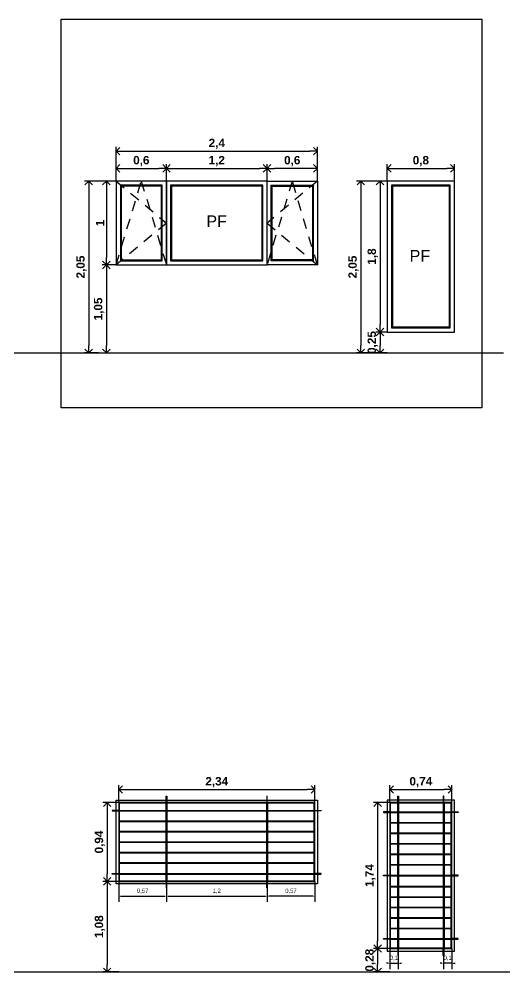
# Model space of a CAD drawing. Header units: millimetres. Extents: x 1416 to 3571, y 1446 to 1743.
# Drawn here: x 1533.37 to 1539.23, y 1447.73 to 1459.09 of the extents above; entities that cross this region are included whole.
import ezdxf
from ezdxf.enums import TextEntityAlignment as Align

# ---------------------------------------------------------------- set-up
doc = ezdxf.new("R2010")
doc.units = ezdxf.units.MM
doc.header["$PDMODE"] = 3
doc.linetypes.add('RAYITAS', pattern=[0.375, 0.25, -0.125])
doc.layers.add('01', color=50, linetype='Continuous', lineweight=30)
doc.layers.add('8.4-Cotas Techo', color=2, linetype='Continuous')
doc.styles.add('ARIAL', font='arial.ttf')
doc.styles.add('SANSSERIFBOLD', font='sasb____.pfb')
doc.dimstyles.new('cota de flecha 1en100', dxfattribs={"dimtxt": 0.18, "dimasz": 0.15, "dimexe": 0.15, "dimexo": 0, "dimgap": 0.025, "dimtad": 1, "dimtxsty": 'SANSSERIFBOLD', "dimblk": 'OPEN90', "dimcen": 0.3, "dimadec": 0, "dimazin": 0, "dimtfac": 1, "dimtmove": 0, "dimatfit": 3, "dimldrblk": 'OPEN90', "dimfxl": 1, "dimarcsym": 0})
doc.dimstyles.new('mamp. cotas 1en100', dxfattribs={"dimtxt": 0.18, "dimasz": 0.15, "dimexe": 0.0685, "dimexo": 0, "dimgap": 0.03, "dimtad": 1, "dimtxsty": 'ARIAL', "dimcen": 2, "dimclrd": 250, "dimclre": 253, "dimadec": 0, "dimazin": 0, "dimtfac": 1, "dimtmove": 0, "dimatfit": 3, "dimfxl": 1, "dimarcsym": 0})

# ---------------------------------------------------------------- blocks, each defined once
blk = doc.blocks.new('_Open90')
at = {"color": 0, "linetype": 'ByBlock', "lineweight": -2}
for p, q in [((0, 0), (-1, 0)), ((-0.5, 0.5), (0, 0)), ((0, 0), (-0.5, -0.5))]:
    blk.add_line(p, q, dxfattribs=at)
blk = doc.blocks.new('*D170')
at = {"layer": '8.4-Cotas Techo', "color": 0, "lineweight": -2}
for p, q in [((1534.53, 1457.159), (1534.53, 1457.361)), ((1535.13, 1457.159), (1535.13, 1457.361)), ((1534.62, 1457.311), (1535.04, 1457.311))]:
    blk.add_line(p, q, dxfattribs=at)
at = {"layer": 'Defpoints', "color": 0}
for p in [(1535.13, 1457.311), (1534.53, 1457.159), (1535.13, 1457.159)]:
    blk.add_point(p, dxfattribs=at)
at = {"layer": '8.4-Cotas Techo', "color": 0, "lineweight": -2, "xscale": 0.09, "yscale": 0.09, "zscale": 0.09, "rotation": 180}
blk.add_blockref('_Open90', (1534.53, 1457.311), dxfattribs=at)
at = {"layer": '8.4-Cotas Techo', "color": 0, "lineweight": -2, "xscale": 0.09, "yscale": 0.09, "zscale": 0.09}
blk.add_blockref('_Open90', (1535.13, 1457.311), dxfattribs=at)
at = {"layer": '8.4-Cotas Techo', "color": 0, "insert": (1534.83, 1457.398), "char_height": 0.1, "attachment_point": 5, "style": 'SANSSERIFBOLD'}
blk.add_mtext('0,6', dxfattribs=at)
blk = doc.blocks.new('*D171')
at = {"layer": '8.4-Cotas Techo', "color": 0, "lineweight": -2}
for p, q in [((1534.53, 1457.159), (1534.363, 1457.159)), ((1534.413, 1457.069), (1534.413, 1456.249)), ((1534.53, 1456.159), (1534.363, 1456.159))]:
    blk.add_line(p, q, dxfattribs=at)
at = {"layer": 'Defpoints', "color": 0}
for p in [(1534.53, 1457.159), (1534.413, 1456.159), (1534.53, 1456.159)]:
    blk.add_point(p, dxfattribs=at)
at = {"layer": '8.4-Cotas Techo', "color": 0, "lineweight": -2, "xscale": 0.09, "yscale": 0.09, "zscale": 0.09}
for p, rotation in [((1534.413, 1457.159), 90), ((1534.413, 1456.159), 270)]:
    blk.add_blockref('_Open90', p, dxfattribs=dict(at, rotation=rotation))
at = {"layer": '8.4-Cotas Techo', "color": 0, "insert": (1534.338, 1456.659), "char_height": 0.1, "attachment_point": 5, "rotation": 90, "style": 'SANSSERIFBOLD'}
blk.add_mtext('1', dxfattribs=at)
blk = doc.blocks.new('*D157')
at = {"layer": '8.4-Cotas Techo', "color": 0, "lineweight": -2}
for p, q in [((1534.53, 1456.159), (1534.363, 1456.159)), ((1534.413, 1456.069), (1534.413, 1455.199)), ((1534.28, 1455.109), (1534.463, 1455.109))]:
    blk.add_line(p, q, dxfattribs=at)
at = {"layer": 'Defpoints', "color": 0}
for p in [(1534.53, 1456.159), (1534.28, 1455.109), (1534.413, 1455.109)]:
    blk.add_point(p, dxfattribs=at)
at = {"layer": '8.4-Cotas Techo', "color": 0, "lineweight": -2, "xscale": 0.09, "yscale": 0.09, "zscale": 0.09}
for p, rotation in [((1534.413, 1456.159), 90), ((1534.413, 1455.109), 270)]:
    blk.add_blockref('_Open90', p, dxfattribs=dict(at, rotation=rotation))
at = {"layer": '8.4-Cotas Techo', "color": 0, "insert": (1534.326, 1455.634), "char_height": 0.1, "attachment_point": 5, "rotation": 90, "style": 'SANSSERIFBOLD'}
blk.add_mtext('1,05', dxfattribs=at)
blk = doc.blocks.new('*D158')
at = {"layer": '8.4-Cotas Techo', "color": 0, "lineweight": -2}
for p, q in [((1534.53, 1457.159), (1534.153, 1457.159)), ((1534.203, 1457.069), (1534.203, 1455.199)), ((1534.32, 1455.109), (1534.153, 1455.109))]:
    blk.add_line(p, q, dxfattribs=at)
at = {"layer": 'Defpoints', "color": 0}
for p in [(1534.53, 1457.159), (1534.203, 1455.109), (1534.32, 1455.109)]:
    blk.add_point(p, dxfattribs=at)
at = {"layer": '8.4-Cotas Techo', "color": 0, "lineweight": -2, "xscale": 0.09, "yscale": 0.09, "zscale": 0.09}
for p, rotation in [((1534.203, 1457.159), 90), ((1534.203, 1455.109), 270)]:
    blk.add_blockref('_Open90', p, dxfattribs=dict(at, rotation=rotation))
at = {"layer": '8.4-Cotas Techo', "color": 0, "insert": (1534.116, 1456.134), "char_height": 0.1, "attachment_point": 5, "rotation": 90, "style": 'SANSSERIFBOLD'}
blk.add_mtext('2,05', dxfattribs=at)
blk = doc.blocks.new('*D172')
at = {"layer": '8.4-Cotas Techo', "color": 0, "lineweight": -2}
for p, q in [((1536.33, 1457.159), (1536.33, 1457.361)), ((1536.93, 1457.159), (1536.93, 1457.361)), ((1536.84, 1457.311), (1536.42, 1457.311))]:
    blk.add_line(p, q, dxfattribs=at)
at = {"layer": 'Defpoints', "color": 0}
for p in [(1536.33, 1457.311), (1536.33, 1457.159), (1536.93, 1457.159)]:
    blk.add_point(p, dxfattribs=at)
at = {"layer": '8.4-Cotas Techo', "color": 0, "lineweight": -2, "xscale": 0.09, "yscale": 0.09, "zscale": 0.09, "rotation": 180}
blk.add_blockref('_Open90', (1536.33, 1457.311), dxfattribs=at)
at = {"layer": '8.4-Cotas Techo', "color": 0, "lineweight": -2, "xscale": 0.09, "yscale": 0.09, "zscale": 0.09}
blk.add_blockref('_Open90', (1536.93, 1457.311), dxfattribs=at)
at = {"layer": '8.4-Cotas Techo', "color": 0, "insert": (1536.63, 1457.398), "char_height": 0.1, "attachment_point": 5, "style": 'SANSSERIFBOLD'}
blk.add_mtext('0,6', dxfattribs=at)
blk = doc.blocks.new('*D159')
at = {"layer": '8.4-Cotas Techo', "color": 0, "lineweight": -2}
for p, q in [((1535.13, 1457.159), (1535.13, 1457.361)), ((1536.33, 1457.159), (1536.33, 1457.361)), ((1535.22, 1457.311), (1536.24, 1457.311))]:
    blk.add_line(p, q, dxfattribs=at)
at = {"layer": 'Defpoints', "color": 0}
for p in [(1536.33, 1457.311), (1535.13, 1457.159), (1536.33, 1457.159)]:
    blk.add_point(p, dxfattribs=at)
at = {"layer": '8.4-Cotas Techo', "color": 0, "lineweight": -2, "xscale": 0.09, "yscale": 0.09, "zscale": 0.09, "rotation": 180}
blk.add_blockref('_Open90', (1535.13, 1457.311), dxfattribs=at)
at = {"layer": '8.4-Cotas Techo', "color": 0, "lineweight": -2, "xscale": 0.09, "yscale": 0.09, "zscale": 0.09}
blk.add_blockref('_Open90', (1536.33, 1457.311), dxfattribs=at)
at = {"layer": '8.4-Cotas Techo', "color": 0, "insert": (1535.73, 1457.398), "char_height": 0.1, "attachment_point": 5, "style": 'SANSSERIFBOLD'}
blk.add_mtext('1,2', dxfattribs=at)
blk = doc.blocks.new('*D160')
at = {"layer": '8.4-Cotas Techo', "color": 0, "lineweight": -2}
for p, q in [((1534.53, 1457.159), (1534.53, 1457.566)), ((1534.62, 1457.516), (1536.84, 1457.516)), ((1536.93, 1457.159), (1536.93, 1457.566))]:
    blk.add_line(p, q, dxfattribs=at)
at = {"layer": 'Defpoints', "color": 0}
for p in [(1536.93, 1457.516), (1534.53, 1457.159), (1536.93, 1457.159)]:
    blk.add_point(p, dxfattribs=at)
at = {"layer": '8.4-Cotas Techo', "color": 0, "lineweight": -2, "xscale": 0.09, "yscale": 0.09, "zscale": 0.09, "rotation": 180}
blk.add_blockref('_Open90', (1534.53, 1457.516), dxfattribs=at)
at = {"layer": '8.4-Cotas Techo', "color": 0, "lineweight": -2, "xscale": 0.09, "yscale": 0.09, "zscale": 0.09}
blk.add_blockref('_Open90', (1536.93, 1457.516), dxfattribs=at)
at = {"layer": '8.4-Cotas Techo', "color": 0, "insert": (1535.73, 1457.603), "char_height": 0.1, "attachment_point": 5, "style": 'SANSSERIFBOLD'}
blk.add_mtext('2,4', dxfattribs=at)
blk = doc.blocks.new('*D173')
at = {"layer": '8.4-Cotas Techo', "color": 0, "lineweight": -2}
for p, q in [((1537.764, 1457.159), (1537.764, 1457.361)), ((1538.564, 1457.159), (1538.564, 1457.361)), ((1537.854, 1457.311), (1538.474, 1457.311))]:
    blk.add_line(p, q, dxfattribs=at)
at = {"layer": 'Defpoints', "color": 0}
for p in [(1538.564, 1457.311), (1537.764, 1457.159), (1538.564, 1457.159)]:
    blk.add_point(p, dxfattribs=at)
at = {"layer": '8.4-Cotas Techo', "color": 0, "lineweight": -2, "xscale": 0.09, "yscale": 0.09, "zscale": 0.09, "rotation": 180}
blk.add_blockref('_Open90', (1537.764, 1457.311), dxfattribs=at)
at = {"layer": '8.4-Cotas Techo', "color": 0, "lineweight": -2, "xscale": 0.09, "yscale": 0.09, "zscale": 0.09}
blk.add_blockref('_Open90', (1538.564, 1457.311), dxfattribs=at)
at = {"layer": '8.4-Cotas Techo', "color": 0, "insert": (1538.164, 1457.398), "char_height": 0.1, "attachment_point": 5, "style": 'SANSSERIFBOLD'}
blk.add_mtext('0,8', dxfattribs=at)
blk = doc.blocks.new('*D174')
at = {"layer": '8.4-Cotas Techo', "color": 0, "lineweight": -2}
for p, q in [((1537.764, 1457.159), (1537.627, 1457.159)), ((1537.677, 1457.069), (1537.677, 1455.449)), ((1537.764, 1455.359), (1537.627, 1455.359))]:
    blk.add_line(p, q, dxfattribs=at)
at = {"layer": 'Defpoints', "color": 0}
for p in [(1537.764, 1457.159), (1537.677, 1455.359), (1537.764, 1455.359)]:
    blk.add_point(p, dxfattribs=at)
at = {"layer": '8.4-Cotas Techo', "color": 0, "lineweight": -2, "xscale": 0.09, "yscale": 0.09, "zscale": 0.09}
for p, rotation in [((1537.677, 1457.159), 90), ((1537.677, 1455.359), 270)]:
    blk.add_blockref('_Open90', p, dxfattribs=dict(at, rotation=rotation))
at = {"layer": '8.4-Cotas Techo', "color": 0, "insert": (1537.59, 1456.259), "char_height": 0.1, "attachment_point": 5, "rotation": 90, "style": 'SANSSERIFBOLD'}
blk.add_mtext('1,8', dxfattribs=at)
blk = doc.blocks.new('*D161')
at = {"layer": '8.4-Cotas Techo', "color": 0, "lineweight": -2}
for p, q in [((1537.764, 1455.359), (1537.627, 1455.359)), ((1537.677, 1455.269), (1537.677, 1455.199)), ((1537.764, 1455.109), (1537.627, 1455.109))]:
    blk.add_line(p, q, dxfattribs=at)
at = {"layer": 'Defpoints', "color": 0}
for p in [(1537.764, 1455.359), (1537.677, 1455.109), (1537.764, 1455.109)]:
    blk.add_point(p, dxfattribs=at)
at = {"layer": '8.4-Cotas Techo', "color": 0, "lineweight": -2, "xscale": 0.09, "yscale": 0.09, "zscale": 0.09}
for p, rotation in [((1537.677, 1455.359), 90), ((1537.677, 1455.109), 270)]:
    blk.add_blockref('_Open90', p, dxfattribs=dict(at, rotation=rotation))
at = {"layer": '8.4-Cotas Techo', "color": 0, "insert": (1537.59, 1455.234), "char_height": 0.1, "attachment_point": 5, "rotation": 90, "style": 'SANSSERIFBOLD'}
blk.add_mtext('0,25', dxfattribs=at)
blk = doc.blocks.new('*D162')
at = {"layer": '8.4-Cotas Techo', "color": 0, "lineweight": -2}
for p, q in [((1537.764, 1457.159), (1537.398, 1457.159)), ((1537.448, 1457.069), (1537.448, 1455.199)), ((1537.584, 1455.109), (1537.398, 1455.109))]:
    blk.add_line(p, q, dxfattribs=at)
at = {"layer": 'Defpoints', "color": 0}
for p in [(1537.764, 1457.159), (1537.448, 1455.109), (1537.584, 1455.109)]:
    blk.add_point(p, dxfattribs=at)
at = {"layer": '8.4-Cotas Techo', "color": 0, "lineweight": -2, "xscale": 0.09, "yscale": 0.09, "zscale": 0.09}
for p, rotation in [((1537.448, 1457.159), 90), ((1537.448, 1455.109), 270)]:
    blk.add_blockref('_Open90', p, dxfattribs=dict(at, rotation=rotation))
at = {"layer": '8.4-Cotas Techo', "color": 0, "insert": (1537.361, 1456.134), "char_height": 0.1, "attachment_point": 5, "rotation": 90, "style": 'SANSSERIFBOLD'}
blk.add_mtext('2,05', dxfattribs=at)
blk = doc.blocks.new('*D198')
at = {"layer": '8.4-Cotas Techo', "color": 253, "lineweight": -2}
for p, q in [((1534.56, 1448.805), (1534.56, 1448.56)), ((1535.13, 1448.73), (1535.13, 1448.56))]:
    blk.add_line(p, q, dxfattribs=at).dxf.unprotected_set("ltscale", 0)
at = {"layer": '8.4-Cotas Techo', "color": 250, "lineweight": -2}
blk.add_line((1534.58, 1448.629), (1535.11, 1448.629), dxfattribs=at).dxf.unprotected_set("ltscale", 0)
at = {"layer": '8.4-Cotas Techo', "color": 250}
for points in [[(1534.58, 1448.632), (1534.58, 1448.625), (1534.56, 1448.629)], [(1535.11, 1448.632), (1535.11, 1448.625), (1535.13, 1448.629)]]:
    blk.add_solid(points, dxfattribs=at).dxf.unprotected_set("ltscale", 0)
at = {"layer": 'Defpoints', "color": 0}
for p in [(1534.56, 1448.805), (1535.13, 1448.73), (1535.13, 1448.629)]:
    blk.add_point(p, dxfattribs=at).dxf.unprotected_set("ltscale", 0)
at = {"layer": '8.4-Cotas Techo', "color": 0, "insert": (1534.845, 1448.689), "char_height": 0.05, "attachment_point": 5, "style": 'ARIAL'}
blk.add_mtext('0,57', dxfattribs=at).dxf.unprotected_set("ltscale", 0)
blk = doc.blocks.new('*D199')
at = {"layer": '8.4-Cotas Techo', "color": 253, "lineweight": -2}
for p, q in [((1536.33, 1448.73), (1536.33, 1448.56)), ((1536.9, 1448.805), (1536.9, 1448.56))]:
    blk.add_line(p, q, dxfattribs=at).dxf.unprotected_set("ltscale", 0)
at = {"layer": '8.4-Cotas Techo', "color": 250, "lineweight": -2}
blk.add_line((1536.88, 1448.629), (1536.35, 1448.629), dxfattribs=at).dxf.unprotected_set("ltscale", 0)
at = {"layer": '8.4-Cotas Techo', "color": 250}
for points in [[(1536.35, 1448.632), (1536.35, 1448.625), (1536.33, 1448.629)], [(1536.88, 1448.632), (1536.88, 1448.625), (1536.9, 1448.629)]]:
    blk.add_solid(points, dxfattribs=at).dxf.unprotected_set("ltscale", 0)
at = {"layer": 'Defpoints', "color": 0}
for p in [(1536.33, 1448.73), (1536.9, 1448.805), (1536.33, 1448.629)]:
    blk.add_point(p, dxfattribs=at).dxf.unprotected_set("ltscale", 0)
at = {"layer": '8.4-Cotas Techo', "color": 0, "insert": (1536.615, 1448.689), "char_height": 0.05, "attachment_point": 5, "style": 'ARIAL'}
blk.add_mtext('0,57', dxfattribs=at).dxf.unprotected_set("ltscale", 0)
blk = doc.blocks.new('*D200')
at = {"layer": '8.4-Cotas Techo', "color": 0, "lineweight": -2}
for p, q in [((1534.56, 1449.745), (1534.56, 1449.952)), ((1534.65, 1449.902), (1536.81, 1449.902)), ((1536.9, 1449.745), (1536.9, 1449.952))]:
    blk.add_line(p, q, dxfattribs=at)
at = {"layer": 'Defpoints', "color": 0}
for p in [(1536.9, 1449.902), (1534.56, 1449.745), (1536.9, 1449.745)]:
    blk.add_point(p, dxfattribs=at)
at = {"layer": '8.4-Cotas Techo', "color": 0, "lineweight": -2, "xscale": 0.09, "yscale": 0.09, "zscale": 0.09, "rotation": 180}
blk.add_blockref('_Open90', (1534.56, 1449.902), dxfattribs=at)
at = {"layer": '8.4-Cotas Techo', "color": 0, "lineweight": -2, "xscale": 0.09, "yscale": 0.09, "zscale": 0.09}
blk.add_blockref('_Open90', (1536.9, 1449.902), dxfattribs=at)
at = {"layer": '8.4-Cotas Techo', "color": 0, "insert": (1535.73, 1449.989), "char_height": 0.1, "attachment_point": 5, "style": 'SANSSERIFBOLD'}
blk.add_mtext('2,34', dxfattribs=at)
blk = doc.blocks.new('*D201')
at = {"layer": '8.4-Cotas Techo', "color": 0, "lineweight": -2}
for p, q in [((1534.56, 1449.745), (1534.373, 1449.745)), ((1534.423, 1449.655), (1534.423, 1448.895)), ((1534.56, 1448.805), (1534.373, 1448.805))]:
    blk.add_line(p, q, dxfattribs=at)
at = {"layer": 'Defpoints', "color": 0}
for p in [(1534.56, 1449.745), (1534.423, 1448.805), (1534.56, 1448.805)]:
    blk.add_point(p, dxfattribs=at)
at = {"layer": '8.4-Cotas Techo', "color": 0, "lineweight": -2, "xscale": 0.09, "yscale": 0.09, "zscale": 0.09}
for p, rotation in [((1534.423, 1449.745), 90), ((1534.423, 1448.805), 270)]:
    blk.add_blockref('_Open90', p, dxfattribs=dict(at, rotation=rotation))
at = {"layer": '8.4-Cotas Techo', "color": 0, "insert": (1534.336, 1449.275), "char_height": 0.1, "attachment_point": 5, "rotation": 90, "style": 'SANSSERIFBOLD'}
blk.add_mtext('0,94', dxfattribs=at)
blk = doc.blocks.new('*D202')
at = {"layer": '8.4-Cotas Techo', "color": 0, "lineweight": -2}
for p, q in [((1534.56, 1448.805), (1534.373, 1448.805)), ((1534.423, 1448.715), (1534.423, 1447.815)), ((1534.56, 1447.725), (1534.373, 1447.725))]:
    blk.add_line(p, q, dxfattribs=at)
at = {"layer": 'Defpoints', "color": 0}
for p in [(1534.56, 1448.805), (1534.423, 1447.725), (1534.56, 1447.725)]:
    blk.add_point(p, dxfattribs=at)
at = {"layer": '8.4-Cotas Techo', "color": 0, "lineweight": -2, "xscale": 0.09, "yscale": 0.09, "zscale": 0.09}
for p, rotation in [((1534.423, 1448.805), 90), ((1534.423, 1447.725), 270)]:
    blk.add_blockref('_Open90', p, dxfattribs=dict(at, rotation=rotation))
at = {"layer": '8.4-Cotas Techo', "color": 0, "insert": (1534.336, 1448.265), "char_height": 0.1, "attachment_point": 5, "rotation": 90, "style": 'SANSSERIFBOLD'}
blk.add_mtext('1,08', dxfattribs=at)
blk = doc.blocks.new('*D203')
at = {"layer": '8.4-Cotas Techo', "color": 253, "lineweight": -2}
for p, q in [((1535.13, 1448.73), (1535.13, 1448.56)), ((1536.33, 1448.73), (1536.33, 1448.56))]:
    blk.add_line(p, q, dxfattribs=at).dxf.unprotected_set("ltscale", 0)
at = {"layer": '8.4-Cotas Techo', "color": 250, "lineweight": -2}
blk.add_line((1535.15, 1448.629), (1536.31, 1448.629), dxfattribs=at).dxf.unprotected_set("ltscale", 0)
at = {"layer": '8.4-Cotas Techo', "color": 250}
for points in [[(1535.15, 1448.632), (1535.15, 1448.625), (1535.13, 1448.629)], [(1536.31, 1448.632), (1536.31, 1448.625), (1536.33, 1448.629)]]:
    blk.add_solid(points, dxfattribs=at).dxf.unprotected_set("ltscale", 0)
at = {"layer": 'Defpoints', "color": 0}
for p in [(1535.13, 1448.73), (1536.33, 1448.73), (1536.33, 1448.629)]:
    blk.add_point(p, dxfattribs=at).dxf.unprotected_set("ltscale", 0)
at = {"layer": '8.4-Cotas Techo', "color": 0, "insert": (1535.73, 1448.689), "char_height": 0.05, "attachment_point": 5, "style": 'ARIAL'}
blk.add_mtext('1,2', dxfattribs=at).dxf.unprotected_set("ltscale", 0)
blk = doc.blocks.new('*D205')
at = {"layer": '8.4-Cotas Techo', "color": 253, "lineweight": -2}
for p, q in [((1538.434, 1447.921), (1538.434, 1447.76)), ((1538.534, 1448.005), (1538.534, 1447.76))]:
    blk.add_line(p, q, dxfattribs=at).dxf.unprotected_set("ltscale", 0)
at = {"layer": '8.4-Cotas Techo', "color": 250, "lineweight": -2}
for p, q in [((1538.414, 1447.829), (1538.394, 1447.829)), ((1538.534, 1447.829), (1538.434, 1447.829)), ((1538.554, 1447.829), (1538.574, 1447.829))]:
    blk.add_line(p, q, dxfattribs=at).dxf.unprotected_set("ltscale", 0)
at = {"layer": '8.4-Cotas Techo', "color": 250}
for points in [[(1538.414, 1447.832), (1538.414, 1447.825), (1538.434, 1447.829)], [(1538.554, 1447.832), (1538.554, 1447.825), (1538.534, 1447.829)]]:
    blk.add_solid(points, dxfattribs=at).dxf.unprotected_set("ltscale", 0)
at = {"layer": 'Defpoints', "color": 0}
for p in [(1538.434, 1447.921), (1538.534, 1448.005), (1538.434, 1447.829)]:
    blk.add_point(p, dxfattribs=at).dxf.unprotected_set("ltscale", 0)
at = {"layer": '8.4-Cotas Techo', "color": 0, "insert": (1538.484, 1447.889), "char_height": 0.05, "attachment_point": 5, "style": 'ARIAL'}
blk.add_mtext('0,1', dxfattribs=at).dxf.unprotected_set("ltscale", 0)
blk = doc.blocks.new('*D204')
at = {"layer": '8.4-Cotas Techo', "color": 253, "lineweight": -2}
for p, q in [((1537.794, 1448.005), (1537.794, 1447.76)), ((1537.893, 1447.921), (1537.893, 1447.76))]:
    blk.add_line(p, q, dxfattribs=at).dxf.unprotected_set("ltscale", 0)
at = {"layer": '8.4-Cotas Techo', "color": 250, "lineweight": -2}
for p, q in [((1537.774, 1447.829), (1537.754, 1447.829)), ((1537.794, 1447.829), (1537.893, 1447.829)), ((1537.913, 1447.829), (1537.933, 1447.829))]:
    blk.add_line(p, q, dxfattribs=at).dxf.unprotected_set("ltscale", 0)
at = {"layer": '8.4-Cotas Techo', "color": 250}
for points in [[(1537.774, 1447.832), (1537.774, 1447.825), (1537.794, 1447.829)], [(1537.913, 1447.832), (1537.913, 1447.825), (1537.893, 1447.829)]]:
    blk.add_solid(points, dxfattribs=at).dxf.unprotected_set("ltscale", 0)
at = {"layer": 'Defpoints', "color": 0}
for p in [(1537.794, 1448.005), (1537.893, 1447.921), (1537.893, 1447.829)]:
    blk.add_point(p, dxfattribs=at).dxf.unprotected_set("ltscale", 0)
at = {"layer": '8.4-Cotas Techo', "color": 0, "insert": (1537.843, 1447.889), "char_height": 0.05, "attachment_point": 5, "style": 'ARIAL'}
blk.add_mtext('0,1', dxfattribs=at).dxf.unprotected_set("ltscale", 0)
blk = doc.blocks.new('*D206')
at = {"layer": '8.4-Cotas Techo', "color": 0, "lineweight": -2}
for p, q in [((1537.794, 1449.745), (1537.599, 1449.745)), ((1537.649, 1449.655), (1537.649, 1448.095)), ((1537.794, 1448.005), (1537.599, 1448.005))]:
    blk.add_line(p, q, dxfattribs=at)
at = {"layer": 'Defpoints', "color": 0}
for p in [(1537.794, 1449.745), (1537.649, 1448.005), (1537.794, 1448.005)]:
    blk.add_point(p, dxfattribs=at)
at = {"layer": '8.4-Cotas Techo', "color": 0, "lineweight": -2, "xscale": 0.09, "yscale": 0.09, "zscale": 0.09}
for p, rotation in [((1537.649, 1449.745), 90), ((1537.649, 1448.005), 270)]:
    blk.add_blockref('_Open90', p, dxfattribs=dict(at, rotation=rotation))
at = {"layer": '8.4-Cotas Techo', "color": 0, "insert": (1537.562, 1448.875), "char_height": 0.1, "attachment_point": 5, "rotation": 90, "style": 'SANSSERIFBOLD'}
blk.add_mtext('1,74', dxfattribs=at)
blk = doc.blocks.new('*D207')
at = {"layer": '8.4-Cotas Techo', "color": 0, "lineweight": -2}
for p, q in [((1537.794, 1448.005), (1537.599, 1448.005)), ((1537.649, 1447.915), (1537.649, 1447.815)), ((1537.794, 1447.725), (1537.599, 1447.725))]:
    blk.add_line(p, q, dxfattribs=at)
at = {"layer": 'Defpoints', "color": 0}
for p in [(1537.794, 1448.005), (1537.649, 1447.725), (1537.794, 1447.725)]:
    blk.add_point(p, dxfattribs=at)
at = {"layer": '8.4-Cotas Techo', "color": 0, "lineweight": -2, "xscale": 0.09, "yscale": 0.09, "zscale": 0.09}
for p, rotation in [((1537.649, 1448.005), 90), ((1537.649, 1447.725), 270)]:
    blk.add_blockref('_Open90', p, dxfattribs=dict(at, rotation=rotation))
at = {"layer": '8.4-Cotas Techo', "color": 0, "insert": (1537.562, 1447.865), "char_height": 0.1, "attachment_point": 5, "rotation": 90, "style": 'SANSSERIFBOLD'}
blk.add_mtext('0,28', dxfattribs=at)
blk = doc.blocks.new('*D208')
at = {"layer": '8.4-Cotas Techo', "color": 0, "lineweight": -2}
for p, q in [((1537.794, 1449.745), (1537.794, 1449.952)), ((1537.884, 1449.902), (1538.444, 1449.902)), ((1538.534, 1449.745), (1538.534, 1449.952))]:
    blk.add_line(p, q, dxfattribs=at)
at = {"layer": 'Defpoints', "color": 0}
for p in [(1538.534, 1449.902), (1537.794, 1449.745), (1538.534, 1449.745)]:
    blk.add_point(p, dxfattribs=at)
at = {"layer": '8.4-Cotas Techo', "color": 0, "lineweight": -2, "xscale": 0.09, "yscale": 0.09, "zscale": 0.09, "rotation": 180}
blk.add_blockref('_Open90', (1537.794, 1449.902), dxfattribs=at)
at = {"layer": '8.4-Cotas Techo', "color": 0, "lineweight": -2, "xscale": 0.09, "yscale": 0.09, "zscale": 0.09}
blk.add_blockref('_Open90', (1538.534, 1449.902), dxfattribs=at)
at = {"layer": '8.4-Cotas Techo', "color": 0, "insert": (1538.164, 1449.989), "char_height": 0.1, "attachment_point": 5, "style": 'SANSSERIFBOLD'}
blk.add_mtext('0,74', dxfattribs=at)

msp = doc.modelspace()

# ---------------------------------------------------------------- linework, layer by layer
at = {"linetype": 'RAYITAS', "ltscale": 0.5}
for p, q in [((1534.53, 1456.159), (1534.83, 1457.159)), ((1534.83, 1457.159), (1535.13, 1456.159)), ((1536.63, 1457.159), (1536.33, 1456.159)), ((1536.93, 1456.159), (1536.63, 1457.159))]:
    msp.add_line(p, q, dxfattribs=at)
for points in [[(1535.13, 1457.159), (1534.53, 1457.159), (1534.53, 1456.159), (1535.13, 1456.159)], [(1536.33, 1457.159), (1535.13, 1457.159), (1535.13, 1456.159), (1536.33, 1456.159)], [(1536.33, 1457.159), (1536.93, 1457.159), (1536.93, 1456.159), (1536.33, 1456.159)], [(1538.564, 1457.159), (1537.764, 1457.159), (1537.764, 1455.359), (1538.564, 1455.359)], [(1535.08, 1457.109), (1534.58, 1457.109), (1534.58, 1456.209), (1535.08, 1456.209)], [(1535.07, 1457.099), (1534.59, 1457.099), (1534.59, 1456.219), (1535.07, 1456.219)], [(1536.28, 1457.109), (1535.18, 1457.109), (1535.18, 1456.209), (1536.28, 1456.209)], [(1536.27, 1457.099), (1535.19, 1457.099), (1535.19, 1456.219), (1536.27, 1456.219)], [(1536.38, 1457.109), (1536.88, 1457.109), (1536.88, 1456.209), (1536.38, 1456.209)], [(1536.39, 1457.099), (1536.87, 1457.099), (1536.87, 1456.219), (1536.39, 1456.219)], [(1538.514, 1457.109), (1537.814, 1457.109), (1537.814, 1455.409), (1538.514, 1455.409)], [(1538.504, 1457.099), (1537.824, 1457.099), (1537.824, 1455.419), (1538.504, 1455.419)], [(1536.9, 1449.745), (1534.56, 1449.745), (1534.56, 1448.805), (1536.9, 1448.805)], [(1535.133, 1449.745), (1535.126, 1449.745), (1535.126, 1449.821), (1535.133, 1449.821)], [(1536.326, 1449.745), (1536.333, 1449.745), (1536.333, 1449.821), (1536.326, 1449.821)], [(1538.534, 1449.745), (1537.794, 1449.745), (1537.794, 1448.005), (1538.534, 1448.005)], [(1537.896, 1449.745), (1537.889, 1449.745), (1537.889, 1449.821), (1537.896, 1449.821)], [(1538.431, 1449.745), (1538.438, 1449.745), (1538.438, 1449.821), (1538.431, 1449.821)], [(1534.56, 1449.647), (1534.56, 1449.653), (1534.484, 1449.653), (1534.484, 1449.647)], [(1536.893, 1449.739), (1534.566, 1449.739), (1534.566, 1448.812), (1536.893, 1448.812)], [(1536.9, 1449.647), (1536.9, 1449.653), (1536.975, 1449.653), (1536.975, 1449.647)], [(1537.794, 1449.627), (1537.794, 1449.634), (1537.718, 1449.634), (1537.718, 1449.627)], [(1538.527, 1449.739), (1537.8, 1449.739), (1537.8, 1448.012), (1538.527, 1448.012)], [(1538.534, 1449.627), (1538.534, 1449.634), (1538.609, 1449.634), (1538.609, 1449.627)], [(1534.56, 1448.899), (1534.56, 1448.892), (1534.484, 1448.892), (1534.484, 1448.899)], [(1536.9, 1448.899), (1536.9, 1448.892), (1536.975, 1448.892), (1536.975, 1448.899)], [(1537.794, 1448.878), (1537.794, 1448.872), (1537.718, 1448.872), (1537.718, 1448.878)], [(1538.534, 1448.878), (1538.534, 1448.872), (1538.609, 1448.872), (1538.609, 1448.878)], [(1535.133, 1448.805), (1535.126, 1448.805), (1535.126, 1448.73), (1535.133, 1448.73)], [(1536.326, 1448.805), (1536.333, 1448.805), (1536.333, 1448.73), (1536.326, 1448.73)], [(1537.794, 1448.123), (1537.794, 1448.117), (1537.718, 1448.117), (1537.718, 1448.123)], [(1538.534, 1448.123), (1538.534, 1448.117), (1538.609, 1448.117), (1538.609, 1448.123)], [(1537.896, 1448.005), (1537.889, 1448.005), (1537.889, 1447.921), (1537.896, 1447.921)], [(1538.431, 1448.005), (1538.438, 1448.005), (1538.438, 1447.921), (1538.431, 1447.921)]]:
    msp.add_lwpolyline(points, close=True)
for points in [[(1534.53, 1457.159), (1535.13, 1456.659), (1534.53, 1456.159)], [(1536.93, 1457.159), (1536.33, 1456.659), (1536.93, 1456.159)]]:
    msp.add_lwpolyline(points, dxfattribs=at)
at = {"color": 4}
for points in [[(1523.238, 1455.109), (1539.148, 1455.109)], [(1523.194, 1447.725), (1539.227, 1447.725)]]:
    msp.add_lwpolyline(points, dxfattribs=at)
at = {"color": 252}
for points in [[(1534.53, 1449.775), (1536.93, 1449.775), (1536.93, 1448.775), (1534.53, 1448.775)], [(1538.564, 1449.775), (1537.764, 1449.775), (1537.764, 1447.975), (1538.564, 1447.975)]]:
    msp.add_lwpolyline(points, close=True, dxfattribs=at)
for points in [[(1534.566, 1449.653), (1536.893, 1449.653)], [(1534.566, 1449.647), (1536.893, 1449.647)], [(1535.124, 1449.739), (1535.124, 1448.812)], [(1535.136, 1449.739), (1535.136, 1448.812)], [(1536.323, 1449.739), (1536.323, 1448.812)], [(1536.335, 1449.739), (1536.335, 1448.812)], [(1537.8, 1449.634), (1538.527, 1449.634)], [(1537.8, 1449.627), (1538.527, 1449.627)], [(1537.887, 1449.739), (1537.887, 1448.012)], [(1537.899, 1449.739), (1537.899, 1448.012)], [(1538.429, 1449.739), (1538.429, 1448.012)], [(1538.441, 1449.739), (1538.441, 1448.012)], [(1534.566, 1449.526), (1536.893, 1449.526)], [(1534.566, 1449.52), (1536.893, 1449.52)], [(1534.566, 1449.403), (1536.893, 1449.403)], [(1537.8, 1449.509), (1538.527, 1449.509)], [(1537.8, 1449.502), (1538.527, 1449.502)], [(1534.566, 1449.396), (1536.893, 1449.396)], [(1537.8, 1449.384), (1538.527, 1449.384)], [(1537.8, 1449.377), (1538.527, 1449.377)], [(1534.566, 1449.278), (1536.893, 1449.278)], [(1534.566, 1449.272), (1536.893, 1449.272)], [(1537.8, 1449.259), (1538.527, 1449.259)], [(1537.8, 1449.252), (1538.527, 1449.252)], [(1534.566, 1449.154), (1536.893, 1449.154)], [(1534.566, 1449.148), (1536.893, 1449.148)], [(1537.8, 1449.133), (1538.527, 1449.133)], [(1537.8, 1449.127), (1538.527, 1449.127)], [(1534.566, 1449.03), (1536.893, 1449.03)], [(1534.566, 1449.024), (1536.893, 1449.024)], [(1537.8, 1449.008), (1538.527, 1449.008)], [(1537.8, 1449.002), (1538.527, 1449.002)], [(1534.566, 1448.899), (1536.893, 1448.899)], [(1534.566, 1448.892), (1536.893, 1448.892)], [(1537.8, 1448.878), (1538.527, 1448.878)], [(1537.8, 1448.872), (1538.527, 1448.872)], [(1537.8, 1448.749), (1538.527, 1448.749)], [(1537.8, 1448.742), (1538.527, 1448.742)], [(1537.8, 1448.623), (1538.527, 1448.623)], [(1537.8, 1448.617), (1538.527, 1448.617)], [(1537.8, 1448.498), (1538.527, 1448.498)], [(1537.8, 1448.492), (1538.527, 1448.492)], [(1537.8, 1448.373), (1538.527, 1448.373)], [(1537.8, 1448.367), (1538.527, 1448.367)], [(1537.8, 1448.248), (1538.527, 1448.248)], [(1537.8, 1448.242), (1538.527, 1448.242)], [(1537.8, 1448.123), (1538.527, 1448.123)], [(1537.8, 1448.117), (1538.527, 1448.117)], [(1537.8, 1448.012), (1538.527, 1448.012)], [(1537.8, 1448.005), (1538.527, 1448.005)]]:
    msp.add_lwpolyline(points)
at = {"layer": '01'}
msp.add_lwpolyline([(1533.875, 1459.092), (1538.893, 1459.092), (1538.893, 1454.456), (1533.875, 1454.456)], close=True, dxfattribs=at)

# ---------------------------------------------------------------- texts
at = {"style": 'ARIAL', "flags": 4}
for p in [(1535.729, 1456.681), (1538.153, 1456.268)]:
    msp.add_attdef('PF', text='P1', height=0.1378, dxfattribs=at).set_placement(p, align=Align.MIDDLE_CENTER)

# ---------------------------------------------------------------- dimensions: what is measured, and where the dimension line sits
at = {"layer": '8.4-Cotas Techo', "color": 1}
for base, p1, p2, picture, middle in [((1536.93, 1457.516), (1534.53, 1457.159), (1536.93, 1457.159), '*D160', (1535.73, 1457.516)), ((1536.33, 1457.311), (1535.13, 1457.159), (1536.33, 1457.159), '*D159', (1535.73, 1457.311))]:
    dim = msp.add_linear_dim(base=base, p1=p1, p2=p2, dimstyle='cota de flecha 1en100', override={"dimtxt": 0.1, "dimasz": 0.09, "dimexe": 0.05, "dimdec": 1}, dxfattribs=at)
    dim.commit()
    dim.dimension.update_dxf_attribs({"geometry": picture, "text_midpoint": middle, "dimtype": 160})
for base, p1, p2, override, picture, middle in [((1535.13, 1457.311), (1534.53, 1457.159), (1535.13, 1457.159), {"dimtxt": 0.1, "dimasz": 0.09, "dimexe": 0.05, "dimdec": 1}, '*D170', (1534.83, 1457.398)), ((1538.564, 1457.311), (1537.764, 1457.159), (1538.564, 1457.159), {"dimtxt": 0.1, "dimasz": 0.09, "dimexe": 0.05, "dimdec": 1}, '*D173', (1538.164, 1457.398)), ((1536.9, 1449.902), (1534.56, 1449.745), (1536.9, 1449.745), {"dimtxt": 0.1, "dimasz": 0.09, "dimexe": 0.05}, '*D200', (1535.73, 1449.989)), ((1538.534, 1449.902), (1537.794, 1449.745), (1538.534, 1449.745), {"dimtxt": 0.1, "dimasz": 0.09, "dimexe": 0.05}, '*D208', (1538.164, 1449.989))]:
    dim = msp.add_linear_dim(base=base, p1=p1, p2=p2, dimstyle='cota de flecha 1en100', override=override, dxfattribs=at)
    dim.commit()
    dim.dimension.update_dxf_attribs({"geometry": picture, "text_midpoint": middle})
for base, p1, p2, angle, override, picture, middle in [((1536.33, 1457.311), (1536.93, 1457.159), (1536.33, 1457.159), 180, {"dimtxt": 0.1, "dimasz": 0.09, "dimexe": 0.05, "dimdec": 1}, '*D172', (1536.63, 1457.398)), ((1534.203, 1455.109), (1534.53, 1457.159), (1534.32, 1455.109), 90, {"dimtxt": 0.1, "dimasz": 0.09, "dimexe": 0.05, "dimdec": 2}, '*D158', (1534.116, 1456.134)), ((1534.413, 1456.159), (1534.53, 1457.159), (1534.53, 1456.159), 90, {"dimtxt": 0.1, "dimasz": 0.09, "dimexe": 0.05}, '*D171', (1534.338, 1456.659)), ((1537.677, 1455.359), (1537.764, 1457.159), (1537.764, 1455.359), 90, {"dimtxt": 0.1, "dimasz": 0.09, "dimexe": 0.05}, '*D174', (1537.59, 1456.259)), ((1534.413, 1455.109), (1534.53, 1456.159), (1534.28, 1455.109), 90, {"dimtxt": 0.1, "dimasz": 0.09, "dimexe": 0.05}, '*D157', (1534.326, 1455.634)), ((1534.423, 1448.805), (1534.56, 1449.745), (1534.56, 1448.805), 90, {"dimtxt": 0.1, "dimasz": 0.09, "dimexe": 0.05}, '*D201', (1534.336, 1449.275)), ((1537.649, 1448.005), (1537.794, 1449.745), (1537.794, 1448.005), 90, {"dimtxt": 0.1, "dimasz": 0.09, "dimexe": 0.05}, '*D206', (1537.562, 1448.875)), ((1534.423, 1447.725), (1534.56, 1448.805), (1534.56, 1447.725), 90, {"dimtxt": 0.1, "dimasz": 0.09, "dimexe": 0.05}, '*D202', (1534.336, 1448.265))]:
    dim = msp.add_linear_dim(base=base, p1=p1, p2=p2, angle=angle, dimstyle='cota de flecha 1en100', override=override, dxfattribs=at)
    dim.commit()
    dim.dimension.update_dxf_attribs({"geometry": picture, "text_midpoint": middle})
for base, p1, p2, override, picture, middle in [((1537.448, 1455.109), (1537.764, 1457.159), (1537.584, 1455.109), {"dimtxt": 0.1, "dimasz": 0.09, "dimexe": 0.05, "dimdec": 2}, '*D162', (1537.448, 1456.134)), ((1537.677, 1455.109), (1537.764, 1455.359), (1537.764, 1455.109), {"dimtxt": 0.1, "dimasz": 0.09, "dimexe": 0.05}, '*D161', (1537.677, 1455.234)), ((1537.649, 1447.725), (1537.794, 1448.005), (1537.794, 1447.725), {"dimtxt": 0.1, "dimasz": 0.09, "dimexe": 0.05}, '*D207', (1537.649, 1447.865))]:
    dim = msp.add_linear_dim(base=base, p1=p1, p2=p2, angle=90, dimstyle='cota de flecha 1en100', override=override, dxfattribs=at)
    dim.commit()
    dim.dimension.update_dxf_attribs({"geometry": picture, "text_midpoint": middle, "dimtype": 160})
at = {"layer": '8.4-Cotas Techo'}
for base, p1, p2, angle, picture, middle in [((1535.13, 1448.629), (1534.56, 1448.805), (1535.13, 1448.73), 180, '*D198', (1534.845, 1448.629)), ((1536.33, 1448.629), (1536.9, 1448.805), (1536.33, 1448.73), 0, '*D199', (1536.615, 1448.629)), ((1537.893, 1447.829), (1537.794, 1448.005), (1537.893, 1447.921), 180, '*D204', (1537.843, 1447.829))]:
    dim = msp.add_linear_dim(base=base, p1=p1, p2=p2, angle=angle, dimstyle='mamp. cotas 1en100', override={"dimtxt": 0.05, "dimasz": 0.02}, dxfattribs=at)
    dim.commit()
    dim.dimension.update_dxf_attribs({"geometry": picture, "text_midpoint": middle, "dimtype": 160})
    dim.dimension.dxf.unprotected_set("ltscale", 0)
dim = msp.add_linear_dim(base=(1536.33, 1448.629), p1=(1535.13, 1448.73), p2=(1536.33, 1448.73), dimstyle='mamp. cotas 1en100', override={"dimtxt": 0.05, "dimasz": 0.02}, dxfattribs=at)
dim.commit()
dim.dimension.update_dxf_attribs({"geometry": '*D203', "text_midpoint": (1535.73, 1448.689)})
dim.dimension.dxf.unprotected_set("ltscale", 0)
dim = msp.add_linear_dim(base=(1538.434, 1447.829), p1=(1538.534, 1448.005), p2=(1538.434, 1447.921), dimstyle='mamp. cotas 1en100', override={"dimtxt": 0.05, "dimasz": 0.02}, dxfattribs=at)
dim.commit()
dim.dimension.update_dxf_attribs({"geometry": '*D205', "text_midpoint": (1538.484, 1447.829), "dimtype": 160})
dim.dimension.dxf.unprotected_set("ltscale", 0)

doc.saveas('drawing.dxf')
